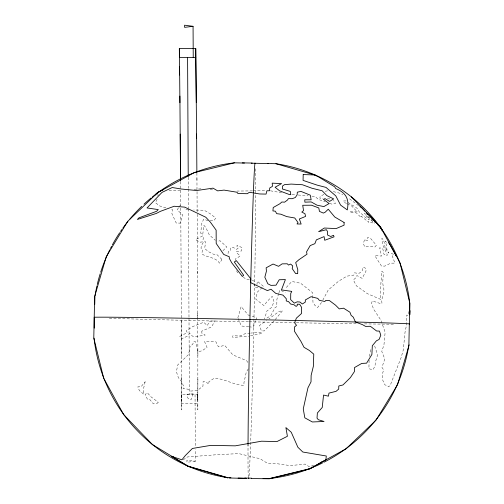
<?xml version="1.0" encoding="UTF-8"?>
<svg xmlns="http://www.w3.org/2000/svg" width="504" height="504" viewBox="0 0 504 504"><rect width="100%" height="100%" fill="white"/><g stroke="black" fill="none" stroke-linecap="round" stroke-linejoin="round"><path stroke-width="0.38" stroke-dasharray="2.52 1.89" d="M181.509 377.131L181.39 400.56L181.213 394.651L197.606 394.575L197.782 400.485L197.908 377.055M369.098 360.24L368.922 368.72L372.847 369.81L374.97 366.232L375.455 361.96L377.622 354.841L374.245 344.767M235.689 260.562L235.891 258.319L237.85 257.613L240.225 255.774L236.395 252.699L236.508 251.471L241.435 250.992L242.09 247.647L237.056 245.353L236.956 246.462L238.468 247.779L236.697 249.322L233.043 247.376L230.315 248.081L230.284 250.841L228.306 251.622L227.928 254.331M256.952 284.64L257.292 281.219L263.491 286.385L257.361 292.074L255.799 299.124L263.945 305.644L267.177 301.411L272.192 296.327L273.968 301.556L271.776 307.327L266.975 310.987L264.38 319.038M369.552 356.46L370.654 348.938M408.927 311.529L408.139 315.592L406.753 315.044L406.142 317.778L406.671 324.337L405.021 332.249L403.313 349.889L401.071 357.727L390.442 384.823L388.716 386.889L387.62 385.875L384.892 384.817L382.782 380.281L382.341 374.258L383.613 369.835L381.95 367.378L384.791 358.968L381.774 351.42L383.954 344.875L385.144 332.243L380.848 320.116L373.495 309.034L371.599 303.213L372.273 300.907L379.682 303.326L381.944 303.345C380.974 297.984 384.64 293.309 383.79 287.86C381.654 282.75 383.695 277.528 383.122 272.28L381.811 271.127C381.452 280.583 379.625 290.14 380.955 299.502L367.403 293.668L356.416 285.844L353.348 279.934L356.189 277.49L356.87 275.543L362.149 278.365L366.036 270.988L365.633 268.235L363.101 267.133L362.017 271.247L358.798 273.477L354.501 272.809L353.833 275.115L346.815 276.173L338.499 281.282L328.268 289.97L322.321 301.058M237.85 317.822L241.151 306.583L248.22 315.013L250.324 315.731M278.693 293.561L276.916 299.212L276.772 306.577L274.938 307.831L270.793 315.674L265.476 318.95M278.92 292.849L279.808 290.027L285.277 292.396M255.61 320.771L253.31 327.254L249.562 326.863M255.868 320.053L256.637 317.885L251.023 315.97M157.097 199.231L155.44 202.703L159.711 205.96L165.917 207.887M248.321 368.89L246.28 372.103L243.986 382.479L243.904 385.327C233.327 385.05 224.627 378.517 214.219 378.239L208.927 381.698L208.851 384.18L205.512 381.616L203.106 381.566L202.973 386.108L197.417 390.461L190.808 391.079L187.507 389.075L183.109 388.685L183.519 385.856L181.138 381.03L178.403 377.691L176.375 371.675L177.773 364.921L188.616 354.425L190.109 346.324L192.711 344.301L193.788 341.321L195.105 341.353L196.617 345.36L197.87 351.824L202.129 350.734L207.075 347.357L204.548 341.567L215.895 341.825L218.421 346.859L224.671 345.36L232.835 354.866L246.607 360.7L248.018 362.565M178.479 207.887L177.15 209.803L182.794 215.057L180.174 223.114L176.236 223.014L171.864 213.526L172.796 209.866L170.043 209.072M178.92 207.245L180.243 205.33L181.415 206.224M321.577 302.444L317.652 307.459L314.962 305.411L312.978 302.299L312.6 292.666L300.63 283.248L291.81 281.471L285.56 288.307M275.171 319.662L282.568 310.64L278.914 311.573L269.01 318.812M274.132 320.827L264.26 330.933L261.418 330.87L259.371 325.578L266.44 320.613M222.957 250.734L226.775 246.884L219.908 240.704L217.514 241.592M183.21 459.805L187.475 456.945L217.961 454.627L238.902 453.625L260.184 458.785L267.744 463.478L276.551 463.642L290.329 465.627L305.065 464.077L309.399 466.849L313.721 465.161M323.908 194.393L320.147 196.466L319.901 198.204L322.932 198.418M250.494 335.828L261.526 333.497L261.885 332.168L251.036 333.049M327.613 190.814L325.553 191.224L325.792 193.353M195.407 461.185L186.965 462.3L186.927 460.146L195.407 461.185L195.344 449.429M250.261 333.113L245.612 333.49L240.099 335.947L232.829 335.796L232.798 337.466L249.026 336.136M194.015 189.296L201.638 188.779M252.485 190.884L236.981 191.066M253.266 190.852L265.766 190.348M346.103 200.901L343.426 201.002L344.604 202.532L346.557 203.496M169.035 190.449L181.068 190.121M181.213 394.651L181.257 403.685L197.656 403.609L197.839 409.834L197.845 349.31M210.168 220.683L213.835 220.721L215.737 218.125L210.609 213.992L204.221 210.256L193.649 209.992M257.941 287.645L255.106 287.589L254.678 283.985M248.51 321.779L233.157 321.457A158.829 1.159 1.2 0 1 107.837 318.156M249.278 321.798L274.604 322.327A158.829 1.159 1.2 0 0 295.319 322.73M188.37 209.853L186.102 209.796L184.344 208.454M156.977 194.966L159.088 195.067M327.474 198.746L330.504 198.96M292.055 194.512L295.111 194.764M298.16 195.01L308.089 195.829M311.9 196.144L314.956 196.396L318.478 199.445L325.143 201.776M210.092 189.624L213.942 190.008M248.812 326.781L241.309 325.994L238.14 318.503M270.421 190.814L282.782 192.925M333.308 191.614L339.791 193.221L342.896 194.506M249.316 279.852L245.732 278.964L243.388 277.219M252.183 280.564L254.337 281.1L254.596 283.261M393.63 254.262L391.432 253.581L394.89 263.126L390.764 263.157L384.798 266.099L381.503 266.074L374.812 255.667L381.566 256.051L379.632 247.792L382.769 248.661L383.979 254.281L386.971 255.761L387.148 254.419L382.983 245.366L381.856 238.367L382.983 239.261L384.212 242.166L385.396 249.241L385.963 248.68L387.116 251.118L388.71 253.033L386.99 249.934L386.543 245.643L385.182 241.082L388.08 243.722M329.591 203.333L331.815 204.114L335.494 203.465L333.554 200.365M207.969 220.657L203.679 219.152L201.65 223.656L200.749 233.257L202.721 234.725L203.899 225.319L205.834 227.569L209.217 234.744L215.265 240.301M347.212 203.818L351.767 206.067L357.317 211.869L349.549 211.856L356.454 212.953L361.248 217.652L361.311 216.254L368.726 222.352L368.581 221.502L373.288 223.108L372.525 221.539L367.051 216.027L369.514 217.596L374.674 223.234M358.621 205.682L348.604 198.122M366.307 214.509L364.493 213.557L369.293 219.826C365.161 218.257 362.685 214.232 359.113 211.793L358.546 210.111C355.799 205.953 350.708 205.128 347.281 201.877M236.483 270.774L238.121 273.294M181.257 403.685L181.446 409.916L181.333 319.523L181.509 355.994M196.907 172.916L196.938 180.785M196.951 178.359L197.001 190.903M197.039 191.614L197.152 213.476M197.184 214.225L197.543 273.496M197.606 394.575L197.656 403.609M195.048 394.582L195.325 446.298M188.238 177.263L188.294 188.288M188.301 189.076L188.401 207.976M188.408 208.763L188.994 317.438M189 318.226L189.409 394.613M180.577 181.553L180.716 207.327M180.747 208.064L181.144 273.571M197.707 313.16L197.908 355.919M197.499 271.083L197.757 317.835M181.1 271.158L181.333 318.736M255.673 168.802A158.829 2.022 -88.8 0 1 255.774 193.605M255.767 195.458A158.829 2.022 -88.8 0 1 254.318 301.165L253.443 342.619A158.829 2.022 -88.8 0 1 248.894 477.899M248.27 477.124A158.829 2.022 -88.8 0 1 248.025 446.878M393.435 324.204A158.829 1.159 1.2 0 1 363.598 323.877M356.164 323.77A158.829 1.159 1.2 0 1 296.106 322.749M221.565 259.069L221.546 260.24L219.568 263.17C215.542 256.826 207.333 257.865 201.883 253.877L202.463 249.259L200.964 248.088L201.663 245.158L203.698 241.781L199.924 242.172L195.59 239.709L202.677 235.866L203.654 236.76L203.005 239.501L205.626 242.071L204.63 248.535L208.744 251.83L213.608 254.268L216.695 254.407L221.565 259.069M201.896 331.09L201.852 333.22L205.191 335.053L197.732 336.351L192.578 336.231L189.75 333.383L187.356 336.168L182.171 338.524L179.626 336.514L187.261 332.602L186.322 330.775L192.78 326.548L203.711 322.251L207.283 325.584L209.614 321.231L215.032 320.941L211.415 326.976L201.896 331.09M145.146 381.793L143.596 388.395L143.873 394.349L139.394 390.575L137.831 386.864L141.051 386.751L145.146 381.793M364.48 239.86L363.327 243.627L364.801 246.979L369.212 246.462L374.989 246.985L376.349 245.227L370.856 238.751L367.712 237.365L368.04 240.458L364.48 239.86M193.032 393.851L190.972 399.867L187.664 397.889L186.997 394.21L193.032 393.851M158.193 402.217L157.002 403.515L153.38 403.855L149.757 399.483L147.363 399.105L145.114 394.5L147.338 392.792L150.954 396.799L158.193 402.217"/><path stroke-width="0.76" d="M94.248 328.148L94.217 317.249A158.829 1.159 1.2 0 1 229.188 319.076L270.642 319.946A158.829 1.159 1.2 0 1 409.059 323.845L409.582 324.16M94.752 304.353L94.916 296.68M410.067 310.71L409.758 314.805L409.802 303.156L400.031 262.918L395.823 254.942M409.147 344.881L397.555 384.691L376.041 420.134L346.065 448.799L309.677 468.739L270.106 478.403M251.572 478.548L269.369 478.787L309.746 468.928L325.899 459.787L326.302 456.007L302.81 452.025L297.883 447.25L291.262 432.281L285.894 427.581L287.412 436.275L276.986 441.567L261.488 441.208L235.28 445.838L210.748 445.372L192.389 448.466L185.352 455.528L181.906 459.799L171.404 456.284L187.866 466.257M320.197 462.634L323.801 461.229M234.454 162.817L194.122 172.67L157.733 192.604L127.758 221.275L106.243 256.719L94.651 296.522L93.782 337.97L103.685 378.246L123.688 414.603L152.428 444.553L188.149 466.187L227.896 477.716M193.064 26.315L184.621 27.355L184.584 25.2L193.064 26.315L193.234 57.544M269.344 478.586L263.044 478.542M196.308 102.621L195.791 57.532L179.393 57.607L179.348 48.573L195.741 48.497L196.623 138.732M242.279 162.88L252.221 163.057M244.465 163.05L234.486 162.836A158.829 158.81 -59 0 0 152.328 196.982M251.376 163.195L268.26 163.548M272.097 163.63L275.94 163.706L315.649 175.216M230.933 477.761L227.858 477.697A158.829 158.81 -59 0 1 104.208 379.115M244.749 478.05L251.654 478.195M246.116 478.233L238.108 478.044M246.109 478.435L229.345 477.987M267.731 163.416L271.637 163.523M188.068 466.376L227.865 477.918M173.849 457.197L171.404 456.284M374.976 221.231L368.052 214.017L378.97 225.338M255.471 163.428L254.948 163.113A158.829 2.022 -88.8 0 0 253.367 193.051M163.189 189.737L157.607 192.44L155.245 194.708L155.572 194.903M248.321 477.975L248.844 478.29M359.856 206.539L362.319 208.246L364.877 211.138M377.339 224.242L380.86 227.751L396.535 256.467L390.524 245.574M376.028 222.384L375.537 221.886L380.551 227.531L379.153 225.59M375.77 222.081L374.088 220.343L380.236 226.661L382.158 230.359L380.073 226.561M351.37 196.85L380.111 226.806M366.408 212.877L367.939 214.609M388.66 242.726L390.153 245.001M179.348 48.573L179.632 75.001M179.594 66.9L179.915 102.696M179.897 96.081L180.539 180.86M196.617 134.045L196.869 172.217M180.224 134.121L180.571 180.772M195.741 48.497L195.791 57.532M187.589 57.569L188.231 176.476M275.94 163.706A158.829 158.81 -59 0 1 409.758 303.276L408.883 344.73A158.829 158.81 -59 0 1 323.864 462.275M322.453 462.987A158.829 158.81 -59 0 1 315.334 466.301M313.897 466.918A158.829 158.81 -59 0 1 270.081 478.479M103.925 378.391A158.829 158.81 -59 0 1 94.04 338.127M95.035 295.911A158.829 158.81 -59 0 1 96.938 285.932M97.291 284.395A158.829 158.81 -59 0 1 100.189 273.748M100.661 272.242A158.829 158.81 -59 0 1 106.483 256.864M106.798 256.152A158.829 158.81 -59 0 1 109.796 249.801M110.502 248.403A158.829 158.81 -59 0 1 111.592 246.311M112.335 244.925A158.829 158.81 -59 0 1 119.656 232.766M120.532 231.462A158.829 158.81 -59 0 1 121.873 229.522M122.781 228.236A158.829 158.81 -59 0 1 127.966 221.401M129.931 218.988A158.829 158.81 -59 0 1 141.706 206.344M143.999 204.177A158.829 158.81 -59 0 1 151.112 197.965M248.031 445.946A158.829 2.022 -88.8 0 1 249.48 340.238L250.349 298.784A158.829 2.022 -88.8 0 1 253.336 193.996M344.106 222.497L344.075 225.168L336.143 228.583L324.318 228.029L318.61 231.695L326.409 229.698L327.474 231.456L327.587 235.04L330.712 236.496L333.554 235.324L334.051 236.842L324.727 240.269L324.072 236.59L316.373 239.86L314.861 243.678L310.206 245.574L306.558 251.855L307.018 254.205L298.809 259.799L295.684 262.584L297.763 269.564L297.681 273.659L295.615 273.552L292.2 268.601L292.742 265.954L290.625 264.058L288.508 265.06L287.274 263.787L282.133 263.863L278.573 266.32L273.048 264.039L266.15 267.819L266.421 271.228L264.827 277.2L267.819 283.777L270.95 285.377L276.009 285.188L279.229 279.752L285.403 279.581L281.459 289.901L291.753 291.394L290.732 293.492L290.663 299.641L294.361 303.156L297.177 301.827L299.924 302.028L302.368 303.988L305.285 302.104L305.329 299.974L311.056 296.692L317.778 298.374L319.303 300.315L324.841 301.487L325.71 300.478L329.427 300.567L335.544 305.159L339.268 308.895L343.558 308.177L349.927 312.215L351.112 315.34L353.285 317.167L355.421 321.968L362.515 324.664L365.564 326.397L370.396 326.29L376.633 331.002L379.455 331.096L380.791 335.255L379.077 339.463L376.425 340.799L372.317 345.744L371.889 354.476L366.622 363.151L361.721 363.428L354.476 367.599L354.425 371.587L350.368 377.641L342.959 384.968L338.789 385.988L338.707 389.056L336.061 391.337L328.973 393.107L328.432 396.163L323.549 395.073L322.239 407.471L317.369 413.015L317.029 418.125L318.345 419.738L324.066 421.476L312.341 421.968L304.819 417.816L303.263 408.946L307.95 387.815L311.018 381.837L311.132 375.373L313.387 366.2L313.759 354.148L309.38 350.463L304.032 347.325L300.938 341.403L294.424 331.191L294.512 326.932L296.51 325.319L294.601 322.799L296.358 318.175L301.524 313.488L301.65 307.459L299.678 304.258L297.272 304.189L297.24 305.594L296.119 306.413L293.964 304.769L290.6 304.038L288.572 301.625L286.247 300.957L286.297 298.771L282.933 295.117L275.808 293.416L270.994 289.22L267.404 290.6L250.538 282.587L250.822 278.832L236.357 260.656L234.303 262.004L243.659 275.304L242.374 276.482L231.727 262.817L229.27 258.294L229.314 256.775L223.719 254.438L216.197 243.438L216.134 230.145L210.363 222.132L205.796 217.243L184.684 207.131L174.151 206.256L160.392 211.34L156.36 213.431L137.39 219.448L138.984 217.816L156.599 211.308L158.281 209.601L147.048 207.944L161.992 192.408L172.217 187.526L181.472 189.032L196.667 190.531L213.003 188.137L217.678 190.877L224.022 190.102L236.962 192.226L237.901 193.517L247.338 193.706L249.341 192.282L259.692 193.964L266.074 194.103L266.874 190.796L269.571 190.739L269.709 188.017L272.45 186.36L272.198 183.154L281.566 183.595L275.096 187.255L279.613 190.852L289.617 194.638L290.776 194.664L290.291 191.394L282.372 188.987L282.454 186.083L284.502 184.64L291.211 184.086L302.368 184.729L312.014 188.263L322.157 190.77L326.876 195.615L333.648 198.885L329.603 201.411L325.111 198.645L323.429 199.307L329.131 203.534L323.896 206.59L317.06 205.204L311.176 201.921L304.889 202.173L304.737 199.804L311.151 199.792L310.281 195.155L300.964 191.4L297.316 192.181L297.139 194.828L295.3 197.511L292.2 198.708L288.439 198.62L287.45 200.056L284.615 202.161L281.849 202.003L279.871 203.755L273.218 207.528L272.916 210.918L275.354 211.195L276.69 213.652L280.873 214.206L286.738 216.588L294.745 217.993L298.003 222.516L297.014 223.952L301.14 224.047L299.357 218.988L305.575 216.418L304.958 213.709L301.802 212.083L303.534 210.609L302.721 205.279L311.554 205.216L318.786 207.95L319.448 211.371L323.335 213.079L325.174 212.228L328.255 209.21L334.744 216.991L344.106 222.497M303.206 174.548L303.068 180.388L317.23 185.144L325.987 187.4L335.784 195.892L340.622 205.134L347.288 209.922C349.429 198.866 346.046 192.761 335.702 188.528L334.688 186.808L318.125 176.646L314.37 174.964L303.206 174.548"/></g></svg>
